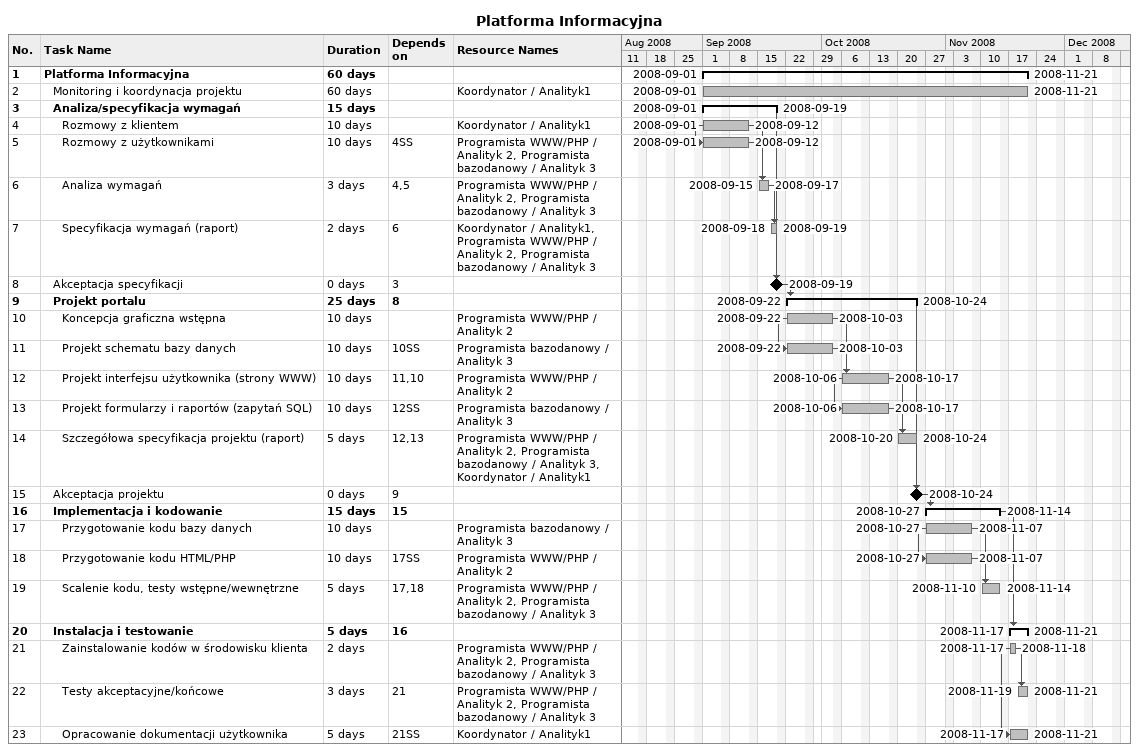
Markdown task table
Platforma Informacyjna

| ID | Level | Task | Duration | Start | Finish | Predecessors | Resources |
|---|---|---|---|---|---|---|---|
| 1 | 1 | **Platforma Informacyjna** | 60d | 2008-09-01 | 2008-11-21 |  |  |
| 2 | 2 | Monitoring i koordynacja projektu | 60d | 2008-09-01 | 2008-11-21 |  | Koordynator / Analityk1 |
| 3 | 2 | **Analiza/specyfikacja wymagań** | 15d | 2008-09-01 | 2008-09-19 |  |  |
| 4 | 3 | Rozmowy z klientem | 10d | 2008-09-01 | 2008-09-12 |  | Koordynator / Analityk1 |
| 5 | 3 | Rozmowy z użytkownikami | 10d | 2008-09-01 | 2008-09-12 | 4SS | Programista WWW/PHP / Analityk 2, Programista bazodanowy / Analityk 3 |
| 6 | 3 | Analiza wymagań | 3d | 2008-09-15 | 2008-09-17 | 4, 5 | Programista WWW/PHP / Analityk 2, Programista bazodanowy / Analityk 3 |
| 7 | 3 | Specyfikacja wymagań (raport) | 2d | 2008-09-18 | 2008-09-19 | 6 | Koordynator / Analityk1, Programista WWW/PHP / Analityk 2, Programista bazodanowy / Analityk 3 |
| 8 | 2 | Akceptacja specyfikacji | 0d | 2008-09-19 | 2008-09-19 | 3 |  |
| 9 | 2 | **Projekt portalu** | 25d | 2008-09-22 | 2008-10-24 | 8 |  |
| 10 | 3 | Koncepcja graficzna wstępna | 10d | 2008-09-22 | 2008-10-03 |  | Programista WWW/PHP / Analityk 2 |
| 11 | 3 | Projekt schematu bazy danych | 10d | 2008-09-22 | 2008-10-03 | 10SS | Programista bazodanowy / Analityk 3 |
| 12 | 3 | Projekt interfejsu użytkownika (strony WWW) | 10d | 2008-10-06 | 2008-10-17 | 11, 10 | Programista WWW/PHP / Analityk 2 |
| 13 | 3 | Projekt formularzy i raportów (zapytań SQL) | 10d | 2008-10-06 | 2008-10-17 | 12SS | Programista bazodanowy / Analityk 3 |
| 14 | 3 | Szczegółowa specyfikacja projektu (raport) | 5d | 2008-10-20 | 2008-10-24 | 12, 13 | Programista WWW/PHP / Analityk 2, Programista bazodanowy / Analityk 3, Koordynator / Analityk1 |
| 15 | 2 | Akceptacja projektu | 0d | 2008-10-24 | 2008-10-24 | 9 |  |
| 16 | 2 | **Implementacja i kodowanie** | 15d | 2008-10-27 | 2008-11-14 | 15 |  |
| 17 | 3 | Przygotowanie kodu bazy danych | 10d | 2008-10-27 | 2008-11-07 |  | Programista bazodanowy / Analityk 3 |
| 18 | 3 | Przygotowanie kodu HTML/PHP | 10d | 2008-10-27 | 2008-11-07 | 17SS | Programista WWW/PHP / Analityk 2 |
| 19 | 3 | Scalenie kodu, testy wstępne/wewnętrzne | 5d | 2008-11-10 | 2008-11-14 | 17, 18 | Programista WWW/PHP / Analityk 2, Programista bazodanowy / Analityk 3 |
| 20 | 2 | **Instalacja i testowanie** | 5d | 2008-11-17 | 2008-11-21 | 16 |  |
| 21 | 3 | Zainstalowanie kodów w środowisku klienta | 2d | 2008-11-17 | 2008-11-18 |  | Programista WWW/PHP / Analityk 2, Programista bazodanowy / Analityk 3 |
| 22 | 3 | Testy akceptacyjne/końcowe | 3d | 2008-11-19 | 2008-11-21 | 21 | Programista WWW/PHP / Analityk 2, Programista bazodanowy / Analityk 3 |
| 23 | 3 | Opracowanie dokumentacji użytkownika | 5d | 2008-11-17 | 2008-11-21 | 21SS | Koordynator / Analityk1 |
